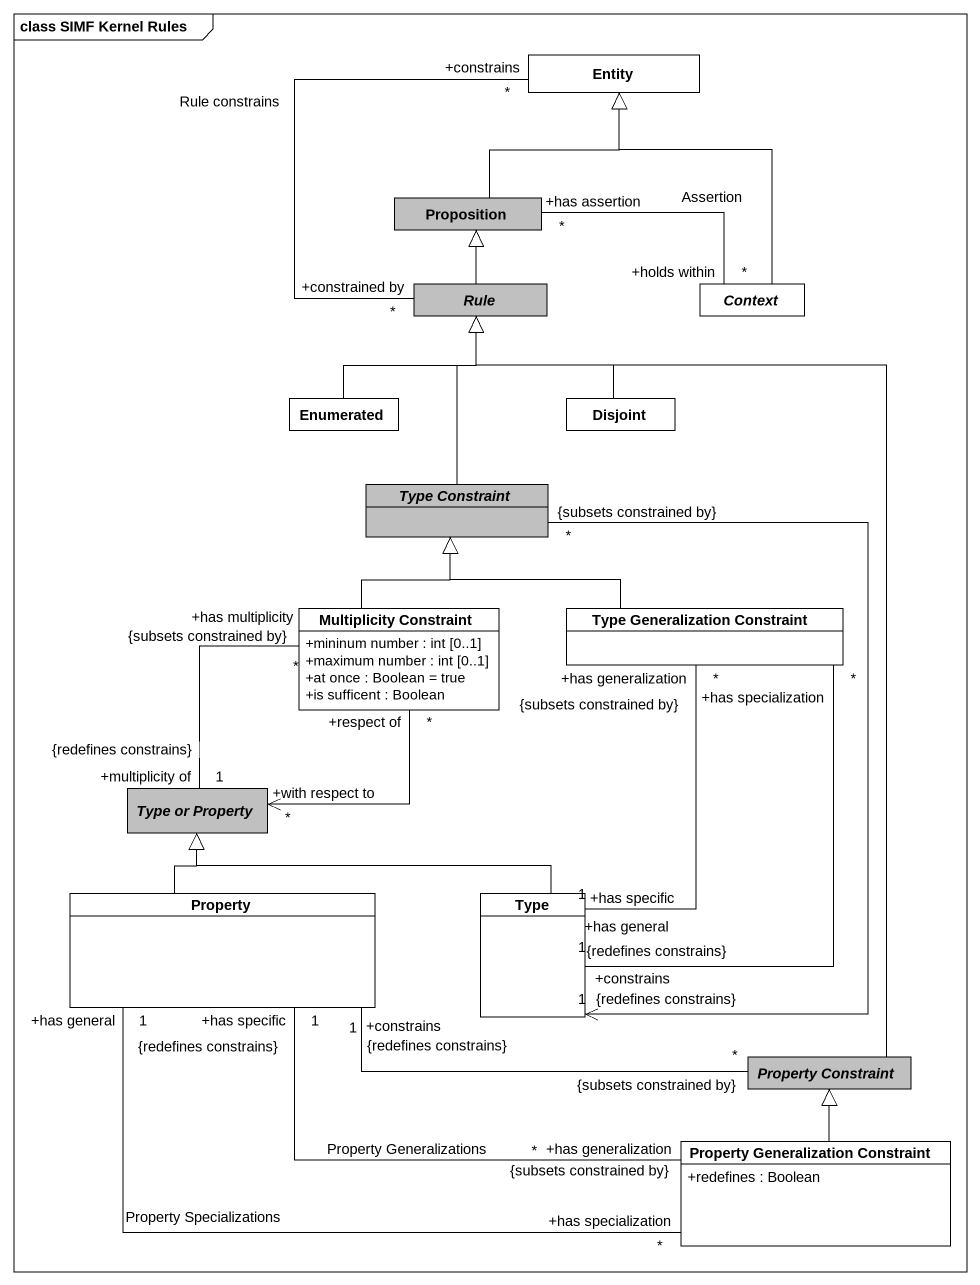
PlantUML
@startuml
mainframe class SIMF Kernel Rules
hide circle
hide empty members
skinparam classAttributeIconSize 0
class "Entity" as Entity_
class Proposition #C0C0C0
abstract class Rule #C0C0C0
abstract class Context
class Enumerated
class Disjoint
abstract class "Type Constraint" as Type_Constraint #C0C0C0
class "Multiplicity Constraint" as Multiplicity_Constraint {
  +mininum number : int [0..1]
  +maximum number : int [0..1]
  +at once : Boolean = true
  +is sufficent : Boolean
}
class "Type Generalization Constraint" as Type_Generalization
abstract class "Type or Property" as Type_or_Property #C0C0C0
class Property
class Type
abstract class "Property Constraint" as Property_Constraint #C0C0C0
class "Property Generalization Constraint" as Property_Generalization {
  +redefines : Boolean
}
Proposition -up-|> Entity_
Rule "+constrained by\n*" -up- "+constrains\n*" Entity_ : Rule constrains
Rule -up-|> Proposition
Context -up-|> Entity_
Context "+holds within\n*" -left- "+has assertion\n*" Proposition : Assertion
Enumerated -up-|> Rule
Disjoint -up-|> Rule
Type_Constraint -up-|> Rule
Type_Constraint "*\n{subsets constrained by}" --> "1\n{redefines constrains}\n+constrains" Type
Multiplicity_Constraint -up-|> Type_Constraint
Multiplicity_Constraint "*\n+respect of" --> "+with respect to\n*" Type_or_Property
Multiplicity_Constraint "*\n+has multiplicity\n{subsets constrained by}" -- "+multiplicity of\n1\n{redefines constrains}" Type_or_Property
Type_Generalization -left-|> Type_Constraint
Type_Generalization "+has generalization\n*\n{subsets constrained by}" -- "+has specific\n1\n{redefines constrains}" Type
Type_Generalization "+has specialization\n*" -- "+has general\n1" Type
Property -up-|> Type_or_Property
Type -left-|> Type_or_Property
Property_Constraint -up-|> Rule
Property_Constraint "*\n{subsets constrained by}" -left- "1\n{redefines constrains}\n+constrains" Property
Property_Generalization "+has specialization\n*" -left- "+has general\n1" Property : Property Specializations
Property_Generalization "+has generalization\n*\n{subsets constrained by}" -left- "+has specific\n1\n{redefines constrains}" Property : Property Generalizations
Property_Generalization -up-|> Property_Constraint
@enduml
